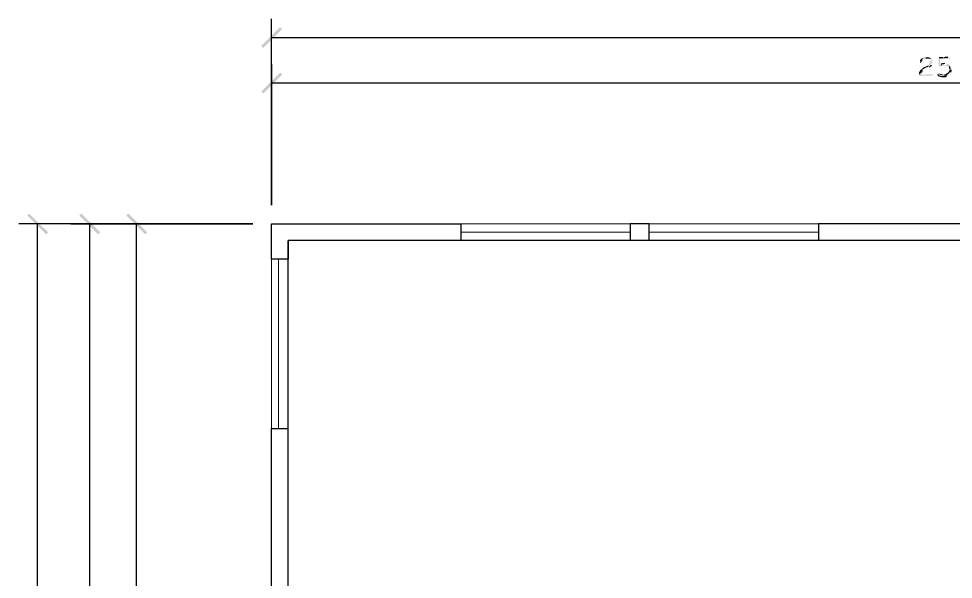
# Model space of a CAD drawing. Header units: inches. Extents: x -167 to 6071, y -6287 to -2731.
# Drawn here: x -165.9 to 32.9, y -5653.2 to -5534 of the extents above; entities that cross this region are included whole.
import ezdxf

# ---------------------------------------------------------------- set-up
doc = ezdxf.new("R2010")
doc.units = ezdxf.units.IN
doc.header["$LTSCALE"] = 96
doc.header["$MEASUREMENT"] = 0
doc.layers.add('Doors', color=5, linetype='Continuous', lineweight=9)
doc.layers.add('PDF_Geometry', color=7, linetype='Continuous', true_color=0x4a4a4a)
doc.layers.add('PDF_Solid Fills', color=7, linetype='Continuous')

msp = doc.modelspace()

# ---------------------------------------------------------------- hatches: boundary and pattern name
at = {"layer": 'PDF_Solid Fills', "true_color": 0x4a4a4a, "transparency": 33554559}
h = msp.add_hatch(color=251, dxfattribs=at)
h.paths.add_polyline_path([(27.26, -5542.12), (27.1, -5542.12), (26.94, -5542.18), (26.84, -5542.18), (26.73, -5542.23), (26.62, -5542.23), (26.57, -5542.28), (26.36, -5542.39), (26.3, -5542.44)], flags=0)
h.paths.add_polyline_path([(25.88, -5542.98), (25.82, -5543.08), (25.77, -5543.19), (25.82, -5543.3), (25.93, -5543.35), (25.98, -5543.3), (26.09, -5543.19), (26.09, -5543.14), (26.14, -5543.03), (26.2, -5542.98), (26.2, -5542.92), (26.25, -5542.87), (26.36, -5542.76), (26.46, -5542.71), (26.52, -5542.6), (26.62, -5542.55), (26.68, -5542.55), (26.78, -5542.5), (26.89, -5542.44), (28.12, -5542.44), (28.06, -5542.34), (27.96, -5542.28), (27.85, -5542.23), (27.74, -5542.23), (27.64, -5542.18), (27.53, -5542.18), (27.37, -5542.12)], flags=0)
h = msp.add_hatch(color=251, dxfattribs=at)
h.paths.add_polyline_path([(32.06, -5542.18), (31.9, -5542.18), (31.69, -5542.23)], flags=0)
h.paths.add_polyline_path([(30.89, -5542.28), (30.73, -5542.28)], flags=0)
h.paths.add_polyline_path([(29.88, -5542.28), (29.82, -5542.34), (29.77, -5542.44), (29.77, -5543.51), (29.72, -5543.62), (29.72, -5543.99), (29.77, -5544.1), (29.88, -5544.15), (29.93, -5544.15), (30.04, -5544.1), (30.14, -5544.04), (30.25, -5543.99), (30.36, -5543.94), (30.46, -5543.88), (30.57, -5543.88), (29.98, -5543.83), (29.98, -5543.67), (30.04, -5543.56), (30.04, -5542.55), (30.84, -5542.55), (31.05, -5542.5), (31.69, -5542.5), (31.8, -5542.44), (32.01, -5542.44), (32.06, -5542.39), (32.12, -5542.39), (32.17, -5542.34), (32.22, -5542.34), (32.22, -5542.28), (32.17, -5542.23), (32.17, -5542.18)], flags=0)
h = msp.add_hatch(color=251, dxfattribs=at)
h.paths.add_polyline_path([(28.12, -5542.44), (27.26, -5542.44), (27.48, -5542.44), (27.58, -5542.5), (27.69, -5542.5), (27.8, -5542.55), (27.9, -5542.6), (27.9, -5542.66), (28.01, -5542.71), (28.06, -5542.82), (28.12, -5542.92), (28.12, -5543.03), (28.17, -5543.14), (28.12, -5543.24), (28.12, -5543.35), (28.06, -5543.46), (28.01, -5543.56), (28.01, -5543.62), (27.9, -5543.72), (27.85, -5543.78), (27.74, -5543.88), (27.64, -5543.94), (27.64, -5543.99), (27.53, -5544.04)], flags=0)
h.paths.add_polyline_path([(26.3, -5544.68), (26.25, -5544.68), (26.2, -5544.79)], flags=0)
h.paths.add_polyline_path([(25.66, -5545.75), (25.66, -5545.86), (25.93, -5545.86), (25.93, -5545.75), (25.98, -5545.59), (25.98, -5545.48)], flags=0)
h.paths.add_polyline_path([(26.36, -5544.95), (26.57, -5544.84), (26.68, -5544.74), (26.78, -5544.74), (27, -5544.63), (27.05, -5544.58), (27.21, -5544.52), (27.32, -5544.47), (27.48, -5544.36), (27.58, -5544.31), (27.69, -5544.26), (27.8, -5544.2)], flags=0)
h.paths.add_polyline_path([(28.22, -5543.78), (28.28, -5543.67), (28.33, -5543.62), (28.38, -5543.51), (28.44, -5543.4), (28.44, -5542.92), (28.38, -5542.76), (28.33, -5542.71), (28.22, -5542.5)], flags=0)
for points in [[(30.09, -5543.78), (29.98, -5543.83), (30.57, -5543.88), (30.68, -5543.83), (30.84, -5543.83), (30.94, -5543.78), (31.1, -5543.78)], [(28.38, -5545.8), (25.93, -5545.86), (25.66, -5545.86), (25.66, -5546.18), (25.88, -5546.18), (25.93, -5546.12), (28.33, -5546.07), (28.38, -5546.07), (28.49, -5546.02), (28.54, -5545.96), (28.49, -5545.86), (28.49, -5545.8)]]:
    msp.add_hatch(color=251, dxfattribs=at).paths.add_polyline_path(points)
h = msp.add_hatch(color=251, dxfattribs=at)
h.paths.add_polyline_path([(31.16, -5543.51), (31, -5543.51)], flags=0)
h.paths.add_polyline_path([(30.2, -5543.72), (30.09, -5543.78), (31.26, -5543.78), (31.37, -5543.83), (31.48, -5543.83), (31.58, -5543.88), (31.69, -5543.94), (31.8, -5543.99), (31.85, -5544.04), (31.9, -5544.04), (32.01, -5544.15)], flags=0)
h.paths.add_polyline_path([(32.17, -5544.68), (32.17, -5544.74), (32.12, -5544.84), (32.12, -5544.95)], flags=0)
h.paths.add_polyline_path([(30.84, -5546.02), (30.62, -5546.02), (31.64, -5546.02), (31.74, -5545.96), (31.85, -5545.91), (32.06, -5545.7), (32.12, -5545.59), (32.22, -5545.48), (32.28, -5545.43), (32.33, -5545.32)], flags=0)
h.paths.add_polyline_path([(32.44, -5544.84), (32.44, -5544.42), (32.33, -5544.2), (32.33, -5544.1), (32.28, -5543.99), (32.17, -5543.94), (32.12, -5543.83), (32.06, -5543.78), (31.96, -5543.72), (31.85, -5543.67), (31.8, -5543.62), (31.69, -5543.62), (31.53, -5543.56), (31.42, -5543.56), (31.32, -5543.51)], flags=0)
h = msp.add_hatch(color=251, dxfattribs=at)
h.paths.add_polyline_path([(29.66, -5545.59), (29.61, -5545.59), (29.56, -5545.7), (29.56, -5545.75)], flags=0)
h.paths.add_polyline_path([(30.25, -5546.28), (30.46, -5546.28)], flags=0)
h.paths.add_polyline_path([(31.42, -5546.12), (31.53, -5546.07), (31.64, -5546.02), (30.41, -5546.02), (30.3, -5545.96), (30.2, -5545.91), (30.14, -5545.91), (30.04, -5545.86), (29.93, -5545.8), (29.88, -5545.7), (29.82, -5545.7), (29.77, -5545.59)], flags=0)

# ---------------------------------------------------------------- linework, layer by layer
at = {"layer": 'Doors', "transparency": 33554687}
for points in [[(-71.83, -5577.59), (-35.83, -5577.59)], [(-31.83, -5577.59), (4.17, -5577.59)], [(-71.83, -5579.35), (-35.83, -5579.35)], [(-31.83, -5579.35), (4.17, -5579.35)], [(-112.1, -5585.11), (-112.1, -5621.11)], [(-110.6, -5585.11), (-110.6, -5621.11)]]:
    msp.add_lwpolyline(points, dxfattribs=at)
at = {"layer": 'PDF_Geometry'}
for points in [[(-112.1, -5543.62), (-112.1, -5573.59), (-112.1, -5533.96)], [(-112.1, -5537.96), (1695.9, -5537.96)], [(-112.1, -5547.62), (190.41, -5547.62), (186.41, -5547.62)], [(-154.76, -5577.59), (-116.1, -5577.59), (-165.86, -5577.59)], [(-161.86, -6100.04), (-161.86, -6052.04), (-161.86, -5577.59)], [(-150.76, -6052.04), (-150.76, -5992.1), (-150.76, -5577.59)], [(-116.1, -5577.59), (-144.79, -5577.59)], [(-140.79, -5992.1), (-140.79, -5832.58), (-140.79, -5577.59)]]:
    msp.add_lwpolyline(points, dxfattribs=at)
at = {"layer": 'PDF_Geometry', "color": 7}
for points in [[(98.2, -5714.6), (107.42, -5714.6), (107.42, -5730.6), (111.42, -5730.6), (111.42, -5734.07), (107.42, -5734.07), (107.42, -5745.59), (40.92, -5745.59), (40.92, -5581.11), (-108.58, -5581.11), (-108.58, -5585.11), (-112.1, -5585.11), (-112.1, -5577.59), (-71.83, -5577.59), (-71.83, -5581.11)], [(-31.83, -5581.11), (-31.83, -5577.59), (-35.83, -5577.59), (-35.83, -5581.11)], [(97.66, -5581.11), (97.66, -5577.59), (4.17, -5577.59), (4.17, -5581.11)], [(69.93, -5829.06), (-39.56, -5829.06), (-39.56, -5785.59), (-43.08, -5785.59), (-43.08, -5813.06), (-108.58, -5813.06), (-108.58, -5581.11)], [(-108.58, -5745.59), (-112.1, -5745.59), (-112.1, -5621.11), (-108.58, -5621.11)]]:
    msp.add_lwpolyline(points, dxfattribs=at)
at = {"layer": 'PDF_Geometry'}
for points in [[(30.73, -5542.28), (30.45, -5542.28), (30.16, -5542.28), (29.88, -5542.28)], [(31.69, -5542.23), (31.25, -5542.21), (31.28, -5542.23), (30.89, -5542.28)], [(26.3, -5542.44), (26.11, -5542.64), (25.93, -5542.63), (25.88, -5542.98)], [(27.53, -5544.04), (27.13, -5544.27), (26.68, -5544.42), (26.3, -5544.68)], [(27.8, -5544.2), (27.95, -5544.08), (28.15, -5543.98), (28.22, -5543.78)], [(31, -5543.51), (30.74, -5543.62), (30.44, -5543.55), (30.2, -5543.72)], [(32.01, -5544.15), (32.1, -5544.32), (32.08, -5544.52), (32.17, -5544.68)], [(26.2, -5544.79), (25.88, -5544.94), (25.67, -5545.42), (25.66, -5545.75)], [(25.98, -5545.48), (26.11, -5545.15), (26.26, -5545.12), (26.36, -5544.95)], [(29.56, -5545.75), (29.66, -5546.08), (29.98, -5546.13), (30.25, -5546.28)], [(30.46, -5546.28), (30.8, -5546.29), (31.13, -5546.3), (31.42, -5546.12)], [(32.12, -5544.95), (32.06, -5545.57), (31.38, -5545.89), (30.84, -5546.02)], [(32.33, -5545.32), (32.35, -5545.16), (32.44, -5545.01), (32.44, -5544.84)]]:
    msp.add_open_spline(points, degree=3, dxfattribs=at)
at = {"layer": 'PDF_Solid Fills', "color": 251, "true_color": 0x4a4a4a, "transparency": 33554559}
for points in [[(-110.28, -5535.78), (-113.86, -5540.2), (-114.28, -5539.78)], [(-109.86, -5536.2), (-110.28, -5535.78), (-113.86, -5540.2)], [(-110.28, -5545.43), (-113.86, -5549.86), (-114.28, -5549.43)], [(-109.86, -5545.86), (-110.28, -5545.43), (-113.86, -5549.86)], [(-159.62, -5579.4), (-164.04, -5575.83), (-163.62, -5575.4)], [(-160.04, -5579.83), (-159.62, -5579.4), (-164.04, -5575.83)], [(-148.52, -5579.4), (-152.95, -5575.83), (-152.52, -5575.4)], [(-148.95, -5579.83), (-148.52, -5579.4), (-152.95, -5575.83)], [(-138.55, -5579.4), (-142.98, -5575.83), (-142.55, -5575.4)], [(-138.98, -5579.83), (-138.55, -5579.4), (-142.98, -5575.83)]]:
    msp.add_solid(points, dxfattribs=at)

doc.saveas('drawing.dxf')
